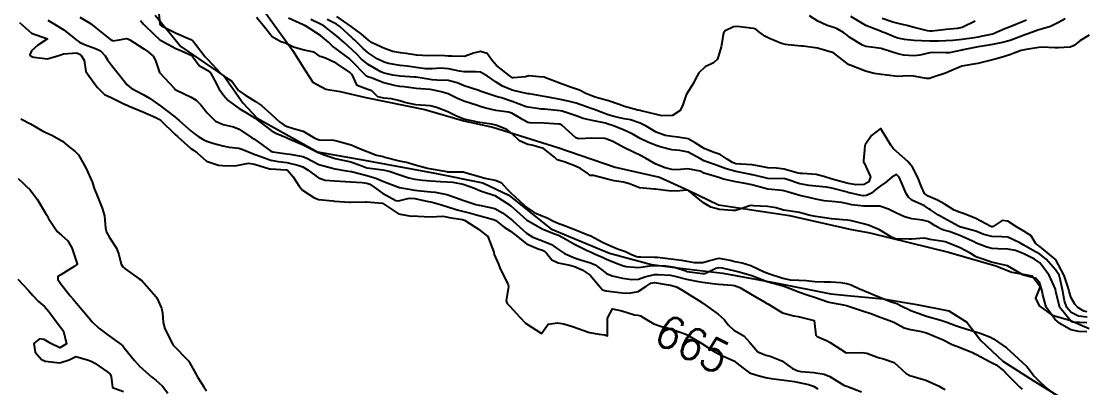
# Model space of a CAD drawing. Header units: metres. Extents: x 292545 to 299085, y 7450245 to 7463078.
# Drawn here: x 295405.2 to 295537.8, y 7462231.4 to 7462277.1 of the extents above; entities that cross this region are included whole.
import ezdxf
from ezdxf.enums import TextEntityAlignment as Align

# ---------------------------------------------------------------- set-up
doc = ezdxf.new("R2010")
doc.units = ezdxf.units.M
for name, color, linetype in [('Cotas', 45, 'Continuous'), ('Curvas de Nivel 1m', 11, 'Continuous'), ('Curvas de Nivel 5m', 15, 'Continuous'), ('Hidrografia', 140, 'Continuous')]:
    doc.layers.add(name, color=color, linetype=linetype)
doc.styles.add('Style-STANDARD', font='STANDARD.shx')

msp = doc.modelspace()

# ---------------------------------------------------------------- linework, layer by layer
at = {"layer": 'Curvas de Nivel 1m', "flags": 128}
for points, elevation in [([(295422.36, 7462278.52), (295422.51, 7462276.72), (295422.55, 7462276.65), (295422.74, 7462276.53), (295424.54, 7462275.6), (295426.39, 7462274.81), (295426.52, 7462274.75), (295426.62, 7462274.67), (295426.95, 7462274.24), (295428.18, 7462272.65), (295428.33, 7462272.48), (295428.5, 7462272.33), (295430.08, 7462270.63), (295430.47, 7462270.29), (295431.48, 7462269.63), (295432.23, 7462268.6), (295432.33, 7462268.48), (295432.45, 7462268.38), (295433.13, 7462267.91), (295434.44, 7462267.08), (295435.18, 7462266.57), (295436.42, 7462265.51), (295437.42, 7462264.54), (295438.01, 7462264.14), (295438.4, 7462263.96), (295439.2, 7462263.72), (295440.39, 7462263.38), (295441.86, 7462262.5), (295442.38, 7462262.32), (295444.17, 7462262.25), (295444.38, 7462262.22), (295444.72, 7462262.12), (295446.38, 7462261.67), (295447.63, 7462261.16), (295448.36, 7462260.84), (295449.55, 7462260.4), (295450.21, 7462260.25), (295450.35, 7462260.22), (295450.58, 7462260.16), (295452.35, 7462259.7), (295453.45, 7462259.46), (295454.34, 7462259.2), (295455.9, 7462258.76), (295456.34, 7462258.68), (295458.3, 7462258.34), (295458.33, 7462258.33), (295458.36, 7462258.33), (295460.33, 7462258.3), (295460.47, 7462258.27), (295462.33, 7462257.72), (295463.03, 7462257.54), (295464.32, 7462257.28), (295465.08, 7462256.98), (295465.77, 7462256.21), (295466.3, 7462255.63), (295467.89, 7462254.18), (295468.28, 7462253.86), (295469.19, 7462253.25), (295470.27, 7462252.77), (295470.72, 7462252.6), (295471.61, 7462252.14), (295472.26, 7462251.88), (295472.64, 7462251.74), (295474.25, 7462251.1), (295475.86, 7462250.47), (295476.24, 7462250.32), (295476.7, 7462250.08), (295477.7, 7462249.54), (295478.23, 7462249.28), (295479.56, 7462248.7), (295480.22, 7462248.5), (295480.57, 7462248.39), (295481.24, 7462248.02), (295481.94, 7462247.74), (295482.21, 7462247.72), (295482.5, 7462247.72), (295484.21, 7462247.68), (295484.55, 7462247.65), (295486.21, 7462247.46), (295487.54, 7462247.29), (295488.21, 7462247.16), (295489.14, 7462246.99), (295490.2, 7462246.99), (295490.91, 7462247.21), (295492.21, 7462247.56), (295493.64, 7462247.31), (295494.21, 7462247.14), (295495.1, 7462246.96), (295496.2, 7462246.63), (295497.88, 7462245.83), (295498.19, 7462245.69), (295498.4, 7462245.62), (295500.18, 7462245.06), (295501.12, 7462244.84), (295502.17, 7462244.8), (295503.16, 7462244.75), (295504.17, 7462244.63), (295505.34, 7462244.57), (295506.17, 7462244.58), (295507.4, 7462244.49), (295508.17, 7462244.37), (295508.7, 7462244.23), (295509.85, 7462243.68), (295510.06, 7462243.58), (295510.16, 7462243.54), (295510.37, 7462243.47), (295512.15, 7462242.73), (295513.71, 7462242.09), (295514.15, 7462241.95), (295514.39, 7462241.88), (295514.86, 7462241.63), (295516.13, 7462241.03), (295517.06, 7462240.67), (295518.12, 7462240.32), (295519.88, 7462239.81), (295520.12, 7462239.74), (295520.64, 7462239.56), (295521.71, 7462239.15), (295522.11, 7462239.01), (295522.89, 7462238.75), (295524.1, 7462238.4), (295524.79, 7462238.2), (295526.1, 7462237.7), (295526.47, 7462237.49), (295528.08, 7462236.34), (295529.04, 7462235.46), (295530.05, 7462234.52), (295530.63, 7462234.02), (295531.08, 7462233.43), (295531.48, 7462232.87), (295532.03, 7462232.33), (295532.99, 7462231.41), (295534.01, 7462230.56)], 661), ([(295408.56, 7462277.24), (295408.76, 7462277.09), (295409.17, 7462276.88), (295410.54, 7462276.05), (295412.06, 7462274.84), (295412.52, 7462274.51), (295413.13, 7462274.22), (295414.51, 7462273.71), (295415.12, 7462273.42), (295415.69, 7462272.8), (295415.99, 7462272.29), (295416.49, 7462271.62), (295417.14, 7462270.78), (295418.46, 7462269.17), (295418.95, 7462268.77), (295420.45, 7462267.97), (295421.22, 7462267.52), (295422.35, 7462266.72), (295422.43, 7462266.66), (295422.64, 7462266.51), (295424.41, 7462265.18), (295424.98, 7462264.69), (295426.39, 7462263.41), (295426.8, 7462263.08), (295427.4, 7462262.66), (295428.02, 7462262.29), (295428.38, 7462262.12), (295429.14, 7462261.87), (295430.37, 7462261.55), (295431.17, 7462261.41), (295432.37, 7462261.26), (295432.88, 7462261.11), (295434.08, 7462260.58), (295434.36, 7462260.48), (295434.51, 7462260.43), (295436.35, 7462259.77), (295437.28, 7462259.62), (295438.35, 7462259.47), (295439.72, 7462259.14), (295440.34, 7462258.92), (295441, 7462258.5), (295442.32, 7462257.57), (295443.13, 7462257.29), (295444.32, 7462257.18), (295445.66, 7462257.1), (295446.32, 7462257.07), (295447.75, 7462256.99), (295448.32, 7462256.9), (295448.68, 7462256.78), (295449.22, 7462256.41), (295450.3, 7462255.64), (295451.93, 7462254.73), (295452.29, 7462254.68), (295453.62, 7462255.03), (295454.29, 7462255), (295455.99, 7462254.62), (295456.29, 7462254.55), (295457.21, 7462254.31), (295458.28, 7462253.98), (295459.57, 7462253.58), (295460.27, 7462253.4), (295461.43, 7462253.1), (295462.27, 7462252.88), (295464.13, 7462252.37), (295464.26, 7462252.33), (295464.33, 7462252.29), (295464.4, 7462252.23), (295465.44, 7462251.39), (295466.25, 7462250.91), (295467.15, 7462250.19), (295468.22, 7462249.33), (295469.69, 7462248.7), (295470.22, 7462248.53), (295470.47, 7462248.41), (295470.73, 7462248.15), (295471.39, 7462247.33), (295472.2, 7462246.96), (295473.63, 7462246.68), (295474.2, 7462246.51), (295475.18, 7462246.1), (295476.18, 7462245.42), (295477.31, 7462244.07), (295477.69, 7462243.6), (295478.16, 7462243.46), (295478.84, 7462243.37), (295480.15, 7462243.2), (295481.02, 7462243.16), (295482.16, 7462243.38), (295483.12, 7462244.01), (295483.74, 7462244.42), (295484.17, 7462244.5), (295485.91, 7462244.23), (295486.17, 7462244.18), (295486.94, 7462243.96), (295487.72, 7462243.51), (295488.16, 7462243.2), (295490.03, 7462242.04), (295490.14, 7462241.97), (295490.21, 7462241.92), (295492.12, 7462240.57), (295492.86, 7462239.89), (295493.41, 7462239.18), (295494.1, 7462238.56), (295495.33, 7462237.86), (295496.08, 7462237.03), (295497.07, 7462235.84), (295498.07, 7462235.43), (295498.59, 7462235.3), (295500.06, 7462234.71), (295501.41, 7462233.79), (295502.04, 7462233.48), (295502.43, 7462233.39), (295504.04, 7462233.26), (295505.36, 7462233.07), (295506.03, 7462232.78), (295507.78, 7462231.71), (295508.02, 7462231.61), (295508.17, 7462231.56), (295510.01, 7462230.85)], 664), ([(295412.56, 7462277.63), (295413.87, 7462276.83), (295414.54, 7462276.27), (295416.39, 7462274.79), (295416.49, 7462274.75), (295416.52, 7462274.74), (295416.66, 7462274.65), (295417.44, 7462274.78), (295418.36, 7462274.94), (295418.52, 7462274.9), (295418.78, 7462274.77), (295420.51, 7462273.66), (295421.05, 7462273.28), (295421.69, 7462272.73), (295421.99, 7462272.22), (295422.48, 7462270.72), (295424.33, 7462268.7), (295424.45, 7462268.6), (295424.69, 7462268.46), (295426.44, 7462267.64), (295427.03, 7462267.26), (295427.64, 7462266.66), (295428.42, 7462265.69), (295429.47, 7462264.64), (295430.4, 7462264.23), (295431.71, 7462263.93), (295432.39, 7462263.64), (295433.96, 7462262.58), (295434.24, 7462262.44), (295434.38, 7462262.36), (295435.23, 7462261.72), (295436.37, 7462260.9), (295436.62, 7462260.81), (295438.36, 7462260.57), (295438.73, 7462260.53), (295440.36, 7462260.23), (295440.85, 7462260.01), (295442.34, 7462259.21), (295444.05, 7462258.75), (295444.34, 7462258.7), (295445.8, 7462258.45), (295446.33, 7462258.37), (295446.43, 7462258.34), (295448.33, 7462257.85), (295449.44, 7462257.52), (295450.32, 7462257.13), (295452.29, 7462256.4), (295452.31, 7462256.38), (295452.38, 7462256.37), (295454.31, 7462256.04), (295454.66, 7462255.99), (295456.31, 7462255.83), (295456.85, 7462255.77), (295458.3, 7462255.47), (295459.5, 7462255.08), (295460.29, 7462254.79), (295461.9, 7462254.25), (295462.28, 7462254.16), (295462.39, 7462254.14), (295464.28, 7462253.74), (295465.26, 7462253.2), (295466.27, 7462252.42), (295466.52, 7462252.2), (295468.24, 7462250.66), (295469.03, 7462250.17), (295470.23, 7462249.72), (295471.33, 7462249.25), (295472.22, 7462248.61), (295472.96, 7462248.12), (295474.21, 7462247.6), (295474.97, 7462247.33), (295476.2, 7462246.97), (295476.81, 7462246.69), (295477.61, 7462246.07), (295478.19, 7462245.62), (295478.9, 7462245.34), (295480.18, 7462245.04), (295481.35, 7462244.86), (295482.18, 7462244.93), (295482.98, 7462245.2), (295484.19, 7462245.51), (295484.65, 7462245.52), (295486.18, 7462245.4), (295486.88, 7462245.26), (295488.18, 7462244.9), (295489.44, 7462244.67), (295490.17, 7462244.55), (295491.75, 7462244.33), (295492.17, 7462244.31), (295493.87, 7462244.18), (295494.17, 7462244.11), (295494.81, 7462243.86), (295496.16, 7462243.07), (295497.94, 7462242.04), (295498.14, 7462241.92), (295498.2, 7462241.89), (295498.31, 7462241.83), (295500.13, 7462240.74), (295501.56, 7462240.35), (295502.12, 7462240.26), (295504.11, 7462239.76), (295504.29, 7462237.95), (295504.49, 7462237.75), (295505.62, 7462237.27), (295506.09, 7462237), (295508.07, 7462235.71), (295510.07, 7462235.79), (295510.65, 7462235.67), (295512.07, 7462235.16), (295512.75, 7462234.96), (295514.06, 7462234.52), (295515.04, 7462233.63), (295515.58, 7462233.16), (295516.04, 7462232.92), (295517.02, 7462232.61), (295518.03, 7462232.32), (295519.66, 7462231.57), (295520.02, 7462231.38), (295520.41, 7462231.17)], 663), ([(295420.12, 7462277.2), (295420.47, 7462276.75), (295420.55, 7462276.67), (295421.77, 7462275.5), (295422.52, 7462274.77), (295422.59, 7462274.72), (295424.51, 7462273.72), (295425.23, 7462273.41), (295426.5, 7462272.81), (295426.63, 7462272.67), (295427.43, 7462271.6), (295428.49, 7462270.94), (295428.82, 7462270.65), (295429.34, 7462269.77), (295429.92, 7462268.64), (295430.45, 7462267.86), (295431.05, 7462267.23), (295431.82, 7462266.61), (295432.43, 7462266.2), (295433.33, 7462265.68), (295434.41, 7462265.01), (295434.99, 7462264.57), (295436.39, 7462263.49), (295436.99, 7462263.15), (295438.38, 7462262.56), (295438.45, 7462262.53), (295440.37, 7462261.68), (295442.02, 7462260.84), (295442.36, 7462260.69), (295442.52, 7462260.64), (295442.9, 7462260.48), (295444.36, 7462259.98), (295444.96, 7462259.85), (295446.35, 7462259.56), (295447.72, 7462259.05), (295448.34, 7462258.83), (295448.69, 7462258.76), (295450.33, 7462258.57), (295451.13, 7462258.38), (295452.33, 7462257.98), (295453.55, 7462257.58), (295454.32, 7462257.39), (295455.25, 7462257.26), (295456.32, 7462257.19), (295457.52, 7462257.11), (295458.32, 7462257.06), (295459.05, 7462257.02), (295460.32, 7462256.78), (295461.74, 7462256.26), (295462.31, 7462256.02), (295462.63, 7462255.92), (295464.3, 7462255.34), (295466.11, 7462254.2), (295466.21, 7462254.13), (295466.28, 7462254.06), (295467.35, 7462253.11), (295468.26, 7462252.3), (295468.43, 7462252.18), (295470.25, 7462251.14), (295471.85, 7462250.52), (295472.24, 7462250.39), (295472.78, 7462250.12), (295474.22, 7462249.29), (295475.81, 7462248.5), (295476.22, 7462248.31), (295476.36, 7462248.23), (295476.7, 7462248.08), (295477.77, 7462247.63), (295478.21, 7462247.41), (295479.31, 7462246.94), (295480.2, 7462246.61), (295480.65, 7462246.48), (295482.2, 7462246.37), (295483.61, 7462246.58), (295484.2, 7462246.63), (295485.6, 7462246.57), (295486.2, 7462246.52), (295486.67, 7462246.43), (295488.08, 7462245.94), (295488.19, 7462245.9), (295488.24, 7462245.89), (295490.19, 7462245.63), (295490.47, 7462245.64), (295491.08, 7462245.91), (295491.82, 7462246.28), (295492.2, 7462246.37), (295492.63, 7462246.32), (295494.19, 7462245.96), (295494.56, 7462245.87), (295496.19, 7462245.41), (295496.88, 7462245.15), (295498.18, 7462244.64), (295499.77, 7462244.21), (295500.17, 7462244.1), (295501.02, 7462243.79), (295502.16, 7462243.32), (295503.33, 7462242.94), (295504.15, 7462242.67), (295505.79, 7462242.09), (295506.15, 7462241.99), (295507.76, 7462241.71), (295508.14, 7462241.64), (295508.24, 7462241.61), (295510.13, 7462240.99), (295511.17, 7462240.62), (295512.12, 7462240.27), (295513.8, 7462239.64), (295514.11, 7462239.5), (295515.33, 7462238.85), (295516.1, 7462238.62), (295517.25, 7462238.45), (295518.1, 7462238.21), (295519.7, 7462237.57), (295520.09, 7462237.38), (295521.31, 7462236.77), (295522.08, 7462236.47), (295523.83, 7462235.76), (295524.06, 7462235.65), (295524.33, 7462235.52), (295526.05, 7462234.62), (295526.78, 7462234.22), (295527.74, 7462233.47), (295527.89, 7462233.32), (295528.04, 7462233.15), (295529.73, 7462231.45), (295530.02, 7462231.2)], 662), ([(295538.1, 7462238.34), (295537.11, 7462238.38), (295536.11, 7462238.6), (295534.72, 7462239.39), (295534.12, 7462239.91), (295533.03, 7462241.41), (295532.61, 7462242.97), (295532.54, 7462243.42), (295532.17, 7462244.56), (295531.76, 7462245), (295530.18, 7462245.41), (295530.1, 7462245.45), (295528.2, 7462246.6), (295526.76, 7462246.93), (295526.21, 7462247.04), (295524.88, 7462247.51), (295524.37, 7462247.67), (295524.22, 7462247.75), (295523.61, 7462248.13), (295522.23, 7462248.88), (295520.41, 7462249.56), (295520.23, 7462249.6), (295518.52, 7462249.87), (295518.24, 7462249.95), (295517.81, 7462250.02), (295516.24, 7462249.92), (295515.95, 7462249.91), (295514.24, 7462249.96), (295513.72, 7462250.17), (295512.25, 7462251.08), (295510.87, 7462251.67), (295510.26, 7462251.84), (295508.75, 7462252.19), (295508.27, 7462252.27), (295507.66, 7462252.33), (295506.27, 7462252.45), (295505.44, 7462252.57), (295504.27, 7462252.74), (295503.43, 7462252.92), (295502.28, 7462253.25), (295500.59, 7462253.48), (295500.28, 7462253.53), (295499.36, 7462253.81), (295498.28, 7462254), (295496.53, 7462254.09), (295496.29, 7462254.11), (295496.05, 7462254.09), (295495.45, 7462253.86), (295494.58, 7462253.56), (295494.28, 7462253.5), (295493.88, 7462253.48), (295492.28, 7462253.61), (295491.23, 7462253.91), (295490.29, 7462254.45), (295488.45, 7462255.94), (295488.3, 7462256.01), (295488.23, 7462256.01), (295487.35, 7462255.95), (295486.3, 7462255.9), (295485.57, 7462255.98), (295484.31, 7462256.13), (295484.16, 7462256.14), (295482.32, 7462256.33), (295481.09, 7462256.8), (295480.32, 7462257.01), (295479.17, 7462257.2), (295478.33, 7462257.4), (295476.57, 7462257.84), (295476.33, 7462257.85), (295476.11, 7462257.86), (295475.86, 7462258.09), (295474.97, 7462258.73), (295474.34, 7462259), (295472.92, 7462259.56), (295472.35, 7462259.71), (295472.04, 7462259.82), (295471.71, 7462260.14), (295470.37, 7462261.21), (295468.91, 7462261.64), (295468.38, 7462261.74), (295467.37, 7462262.19), (295466.39, 7462263.08), (295465.79, 7462263.6), (295464.4, 7462264.14), (295463.86, 7462264.24), (295462.41, 7462264.45), (295462.17, 7462264.49), (295460.41, 7462264.88), (295459.41, 7462265.29), (295458.43, 7462265.78), (295457.15, 7462266.31), (295456.43, 7462266.52), (295456.21, 7462266.55), (295454.44, 7462266.68), (295453.05, 7462266.97), (295452.44, 7462267.15), (295451.4, 7462267.42), (295450.44, 7462267.51), (295449.71, 7462267.66), (295448.97, 7462268.4), (295448.45, 7462268.59), (295447.13, 7462269.1), (295446.49, 7462270.44), (295446.47, 7462270.47), (295446.18, 7462270.74), (295444.49, 7462271.88), (295443.16, 7462272.48), (295442.66, 7462272.64), (295442.51, 7462272.71), (295441.78, 7462273.23), (295440.51, 7462273.51), (295439.17, 7462273.87), (295438.52, 7462274.2), (295438.31, 7462274.32), (295437.62, 7462274.54), (295436.53, 7462275.15), (295435.39, 7462276.57), (295434.56, 7462277.56)], 661), ([(295538.11, 7462239.47), (295536.29, 7462239.55), (295536.12, 7462239.62), (295534.71, 7462241.39), (295534.23, 7462243.33), (295534.22, 7462243.4), (295534.17, 7462243.67), (295533.4, 7462245.41), (295532.21, 7462246.97), (295531.56, 7462247.43), (295530.65, 7462247.88), (295530.22, 7462248.08), (295529.19, 7462248.49), (295528.23, 7462248.68), (295526.99, 7462248.72), (295526.23, 7462248.76), (295525.63, 7462248.9), (295524.23, 7462249.46), (295524.11, 7462249.52), (295522.24, 7462250.36), (295520.93, 7462250.87), (295520.25, 7462251.05), (295519.86, 7462251.18), (295519.19, 7462251.58), (295518.62, 7462251.94), (295518.27, 7462252.1), (295517.59, 7462252.28), (295516.27, 7462252.45), (295515.34, 7462252.69), (295514.28, 7462253.18), (295513.36, 7462253.65), (295512.29, 7462254.01), (295511.94, 7462254.01), (295510.29, 7462254.01), (295508.79, 7462254.21), (295508.29, 7462254.33), (295507.51, 7462254.5), (295506.29, 7462254.61), (295505.34, 7462254.69), (295504.29, 7462254.89), (295503.59, 7462255.05), (295502.3, 7462255.37), (295500.9, 7462255.79), (295500.31, 7462255.96), (295500.12, 7462255.98), (295498.31, 7462256.17), (295497.88, 7462256.26), (295496.32, 7462256.68), (295495.28, 7462256.9), (295494.32, 7462257.05), (295492.81, 7462257.41), (295492.33, 7462257.56), (295491.23, 7462257.91), (295490.51, 7462258.09), (295490.34, 7462258.16), (295489.87, 7462258.39), (295488.34, 7462258.69), (295486.96, 7462258.58), (295486.34, 7462258.59), (295485.52, 7462258.8), (295484.35, 7462259.27), (295483.06, 7462260), (295482.36, 7462260.38), (295481.65, 7462260.73), (295480.37, 7462261.36), (295479.09, 7462262.05), (295478.39, 7462262.36), (295477.99, 7462262.46), (295476.39, 7462262.53), (295474.74, 7462262.45), (295474.39, 7462262.57), (295472.62, 7462264.13), (295472.4, 7462264.24), (295472.28, 7462264.26), (295470.41, 7462264.38), (295468.64, 7462264.42), (295468.41, 7462264.47), (295467.75, 7462264.84), (295466.42, 7462265.62), (295465.97, 7462265.76), (295464.42, 7462265.95), (295463.18, 7462266.24), (295462.44, 7462266.47), (295462.11, 7462266.58), (295460.44, 7462267.11), (295459.63, 7462267.46), (295458.45, 7462268.04), (295457.61, 7462268.31), (295456.46, 7462268.54), (295456.21, 7462268.57), (295454.46, 7462268.73), (295452.99, 7462268.9), (295452.46, 7462268.96), (295451.77, 7462269.07), (295450.46, 7462269.41), (295448.85, 7462270.02), (295448.47, 7462270.15), (295448.29, 7462270.23), (295448.11, 7462270.42), (295446.5, 7462272.08), (295446.11, 7462272.44), (295444.51, 7462273.66), (295444.05, 7462273.99), (295443.55, 7462274.47), (295442.54, 7462275.34), (295440.68, 7462276.51), (295440.6, 7462276.55), (295440.55, 7462276.58), (295440.39, 7462276.67), (295438.56, 7462277.5)], 662), ([(295538.12, 7462240.16), (295537.06, 7462240.3), (295536.13, 7462240.75), (295535.59, 7462241.39), (295535.32, 7462242.22), (295535.08, 7462243.39), (295534.82, 7462244.75), (295534.62, 7462245.4), (295534.19, 7462246.1), (295533.01, 7462247.41), (295532.22, 7462248.03), (295531.33, 7462248.54), (295530.23, 7462249.17), (295529.74, 7462249.45), (295528.24, 7462250.16), (295527.51, 7462250.21), (295526.24, 7462250.23), (295525.25, 7462250.51), (295524.25, 7462250.91), (295522.37, 7462251.42), (295522.25, 7462251.46), (295522.08, 7462251.54), (295520.27, 7462252.52), (295519.61, 7462252.9), (295518.6, 7462253.59), (295518.41, 7462253.71), (295518.28, 7462253.79), (295517.84, 7462254.05), (295516.29, 7462254.79), (295515.84, 7462255.16), (295515.57, 7462255.62), (295514.98, 7462256.97), (295514.69, 7462257.63), (295514.34, 7462258), (295513.77, 7462257.64), (295513.01, 7462256.97), (295512.32, 7462256.51), (295511.84, 7462256.13), (295511.24, 7462255.67), (295510.63, 7462255.35), (295510.3, 7462255.3), (295509.97, 7462255.36), (295508.51, 7462255.71), (295508.3, 7462255.75), (295508.25, 7462255.77), (295506.31, 7462256.27), (295505.64, 7462256.41), (295504.31, 7462256.54), (295503.49, 7462256.59), (295502.32, 7462256.82), (295500.75, 7462257.37), (295500.33, 7462257.46), (295498.7, 7462257.44), (295498.33, 7462257.48), (295496.77, 7462257.84), (295496.42, 7462257.93), (295496.33, 7462257.95), (295496.22, 7462257.97), (295494.34, 7462258.37), (295493.14, 7462258.69), (295492.34, 7462258.99), (295491.68, 7462259.23), (295490.35, 7462259.69), (295489.91, 7462259.92), (295488.37, 7462260.76), (295487.36, 7462260.96), (295486.37, 7462261.07), (295484.91, 7462261.45), (295484.38, 7462261.61), (295483.35, 7462262), (295482.39, 7462262.49), (295481.41, 7462263.04), (295480.4, 7462263.52), (295479.07, 7462264.05), (295478.41, 7462264.28), (295478.1, 7462264.37), (295476.41, 7462264.72), (295475.29, 7462264.98), (295474.41, 7462265.28), (295472.68, 7462265.87), (295472.42, 7462265.92), (295470.46, 7462266.12), (295470.42, 7462266.12), (295470.39, 7462266.12), (295470.11, 7462266.15), (295468.43, 7462266.37), (295468.17, 7462266.44), (295466.44, 7462267.09), (295465.12, 7462267.54), (295464.45, 7462267.73), (295462.83, 7462268.25), (295462.45, 7462268.38), (295462.27, 7462268.44), (295460.46, 7462269.04), (295459.59, 7462269.41), (295458.47, 7462269.72), (295457.05, 7462269.73), (295456.47, 7462269.78), (295454.74, 7462270.07), (295454.47, 7462270.11), (295454.25, 7462270.12), (295452.47, 7462270.25), (295451.56, 7462270.38), (295450.48, 7462270.63), (295450.09, 7462270.78), (295448.49, 7462271.7), (295447.64, 7462272.42), (295447.08, 7462273), (295446.51, 7462273.53), (295445.49, 7462274.45), (295444.54, 7462275.3), (295443.01, 7462276.48), (295442.72, 7462276.65), (295442.56, 7462276.72), (295441.36, 7462277.3)], 663), ([(295538.13, 7462240.85), (295537.7, 7462240.93), (295536.97, 7462241.37), (295536.59, 7462241.82), (295536.15, 7462242.58), (295535.87, 7462243.38), (295535.79, 7462243.76), (295535.27, 7462245.39), (295534.21, 7462247.32), (295534.14, 7462247.4), (295532.23, 7462248.99), (295531.97, 7462249.16), (295531.69, 7462249.43), (295531.14, 7462250.34), (295530.25, 7462250.9), (295529.32, 7462251.46), (295528.26, 7462252.17), (295527.53, 7462252.22), (295526.4, 7462251.49), (295526.3, 7462251.44), (295526.25, 7462251.44), (295526.22, 7462251.45), (295526.14, 7462251.49), (295524.27, 7462252.5), (295522.71, 7462253.1), (295522.28, 7462253.24), (295521.57, 7462253.55), (295520.29, 7462254.3), (295519.48, 7462254.76), (295518.3, 7462255.26), (295517.86, 7462255.59), (295517.46, 7462256.45), (295517.02, 7462257.6), (295516.35, 7462258.89), (295515.78, 7462259.62), (295514.36, 7462260.83), (295513.94, 7462261.21), (295513.66, 7462261.64), (295512.49, 7462263.57), (295512.44, 7462263.66), (295512.43, 7462263.69), (295512.4, 7462263.7), (295512.37, 7462263.69), (295512.33, 7462263.66), (295511.23, 7462262.83), (295510.44, 7462261.68), (295510.43, 7462261.63), (295510.37, 7462261.05), (295510.23, 7462259.68), (295510.25, 7462259.58), (295510.35, 7462259.43), (295511.1, 7462257.67), (295510.92, 7462257.08), (295510.32, 7462256.75), (295509.34, 7462256.67), (295508.32, 7462256.84), (295506.78, 7462257.28), (295506.33, 7462257.41), (295505.29, 7462257.74), (295504.34, 7462258), (295502.66, 7462258.1), (295502.34, 7462258.1), (295501.95, 7462258.17), (295500.34, 7462258.65), (295499.38, 7462258.77), (295498.34, 7462258.81), (295497.48, 7462258.97), (295496.35, 7462259.18), (295494.96, 7462259.25), (295494.35, 7462259.33), (295493.93, 7462259.46), (295493.24, 7462259.88), (295492.36, 7462260.46), (295491.49, 7462260.78), (295490.37, 7462261.21), (295489.25, 7462261.93), (295488.39, 7462262.41), (295487.08, 7462262.65), (295486.39, 7462262.7), (295485.52, 7462262.85), (295484.4, 7462263.28), (295483.14, 7462264), (295482.41, 7462264.4), (295481.18, 7462264.8), (295480.41, 7462264.94), (295479.3, 7462265.16), (295478.42, 7462265.43), (295476.65, 7462266.08), (295476.42, 7462266.17), (295476.28, 7462266.23), (295474.43, 7462266.89), (295473.41, 7462267.14), (295472.44, 7462267.33), (295470.95, 7462267.64), (295470.45, 7462267.73), (295468.59, 7462268.04), (295468.45, 7462268.06), (295467.66, 7462268.19), (295466.46, 7462268.49), (295465.26, 7462269.01), (295464.47, 7462269.48), (295463.36, 7462270.24), (295462.48, 7462270.74), (295461.94, 7462270.79), (295460.48, 7462270.77), (295459.89, 7462270.87), (295458.49, 7462271.18), (295457.55, 7462271.25), (295456.49, 7462271.17), (295455.65, 7462271.17), (295454.49, 7462271.32), (295453.37, 7462271.48), (295452.49, 7462271.59), (295451.04, 7462271.84), (295450.5, 7462272), (295449.63, 7462272.4), (295448.51, 7462273.14), (295447.84, 7462273.74), (295447.14, 7462274.43), (295446.81, 7462274.72), (295446.53, 7462274.98), (295444.94, 7462276.46), (295444.56, 7462276.73), (295443.4, 7462277.31)], 664), ([(295535.38, 7462277.39), (295534.56, 7462276.94), (295533.54, 7462276.43), (295532.55, 7462276.14), (295531.98, 7462275.99), (295530.54, 7462275.46), (295530.5, 7462275.44), (295528.54, 7462274.68), (295527.58, 7462274.43), (295526.53, 7462274.24), (295525.89, 7462274.13), (295524.53, 7462273.89), (295522.66, 7462273.54), (295522.55, 7462273.51), (295522.52, 7462273.5), (295520.91, 7462273.17), (295520.52, 7462273.14), (295518.89, 7462273.21), (295518.52, 7462273.18), (295517.25, 7462272.87), (295516.51, 7462272.8), (295515.25, 7462272.88), (295514.51, 7462273.02), (295512.57, 7462273.66), (295512.54, 7462273.67), (295512.5, 7462273.69), (295510.53, 7462273.95), (295510.11, 7462274.1), (295508.54, 7462275.08), (295508.19, 7462275.35), (295507.74, 7462275.71), (295506.98, 7462276.16), (295506.55, 7462276.32), (295505.71, 7462276.58), (295504.56, 7462277.09), (295503.52, 7462277.76)], 666), ([(295530.56, 7462277.25), (295530.16, 7462277.05), (295528.55, 7462276.39), (295527.87, 7462276.16), (295526.54, 7462275.58), (295526.48, 7462275.55), (295526.32, 7462275.49), (295524.86, 7462275.19), (295524.54, 7462275.13), (295524.06, 7462275.04), (295522.54, 7462274.82), (295521.39, 7462274.7), (295520.53, 7462274.64), (295519.57, 7462274.61), (295518.53, 7462274.63), (295517.47, 7462274.66), (295516.53, 7462274.68), (295515.34, 7462274.82), (295514.54, 7462275.01), (295514.07, 7462275.17), (295512.89, 7462275.65), (295512.63, 7462275.75), (295512.54, 7462275.78), (295512.36, 7462275.85), (295510.55, 7462276.56), (295508.65, 7462277.7)], 667), ([(295524.15, 7462277.11), (295522.55, 7462276.34), (295521.92, 7462276.18), (295520.55, 7462276.06), (295518.82, 7462275.86), (295518.55, 7462275.85), (295518.24, 7462275.89), (295516.55, 7462276.32), (295515.63, 7462276.55), (295514.55, 7462276.81), (295513.92, 7462277), (295512.56, 7462277.46)], 668), ([(295405.21, 7462264.93), (295406.4, 7462264.29), (295407.82, 7462263.46), (295408.39, 7462263.17), (295409.06, 7462262.88), (295410.38, 7462262.14), (295411.07, 7462261.56), (295411.96, 7462260.85), (295412.36, 7462260.43), (295413.3, 7462258.83), (295414.07, 7462257.07), (295414.16, 7462256.82), (295414.31, 7462256.34), (295414.73, 7462255.25), (295414.91, 7462254.81), (295415.33, 7462253.76), (295415.6, 7462252.81), (295415.75, 7462251.3), (295415.86, 7462250.8), (295416.23, 7462250.11), (295417.11, 7462248.79), (295417.41, 7462247.99), (295417.69, 7462246.78), (295417.89, 7462246.47), (295418.19, 7462246.2), (295419.96, 7462244.97), (295420.17, 7462244.83), (295420.22, 7462244.79), (295420.26, 7462244.75), (295421.16, 7462243.74), (295422.06, 7462242.73), (295422.14, 7462242.61), (295422.73, 7462241.32), (295422.84, 7462240.72), (295422.92, 7462239.52), (295423.14, 7462238.71), (295424.08, 7462236.87), (295424.19, 7462236.7), (295426.05, 7462234.78), (295426.12, 7462234.68), (295426.2, 7462234.53), (295427.24, 7462232.67), (295428.01, 7462231.47), (295428.35, 7462231)], 666), ([(295404.87, 7462257.48), (295405.45, 7462256.92), (295405.9, 7462256.5), (295406.3, 7462256.11), (295407.21, 7462254.9), (295408.27, 7462253.16), (295408.42, 7462252.89), (295408.64, 7462252.51), (295409.73, 7462250.88), (295410.24, 7462250.4), (295411.06, 7462249.69), (295411.54, 7462248.85), (295412.19, 7462246.94), (295412.23, 7462246.84), (295412.24, 7462246.79), (295412.19, 7462246.73), (295411.82, 7462246.48), (295410.18, 7462245.48), (295409.8, 7462245.25), (295409.8, 7462244.87), (295410.17, 7462244.35), (295411.32, 7462242.85), (295411.7, 7462242.41), (295412.13, 7462241.94), (295413.05, 7462240.83), (295414.11, 7462239.57), (295414.9, 7462238.81), (295416.09, 7462237.92), (295417.68, 7462236.78), (295417.89, 7462236.59), (295418.07, 7462236.37), (295419.35, 7462234.76), (295420.04, 7462234.03), (295421.49, 7462232.74), (295422.02, 7462232.3), (295422.85, 7462231.56), (295423.52, 7462230.71)], 667), ([(295404.82, 7462244.93), (295406.15, 7462243.52), (295406.67, 7462242.9), (295407.38, 7462242.14), (295408.13, 7462241.49), (295408.69, 7462240.88), (295410.1, 7462238.98), (295410.15, 7462238.92), (295410.19, 7462238.87), (295410.51, 7462238.45), (295410.88, 7462236.86), (295410.07, 7462236.34), (295408.94, 7462236.88), (295408.08, 7462237.4), (295407.51, 7462237.47), (295406.8, 7462236.91), (295406.97, 7462235.81), (295407.78, 7462234.89), (295407.97, 7462234.81), (295408.05, 7462234.78), (295408.24, 7462234.7), (295410.05, 7462234.47), (295411.21, 7462234.85), (295412.06, 7462235.29), (295413.63, 7462234.82), (295414.05, 7462234.63), (295414.43, 7462234.44), (295416.04, 7462233.31), (295416.31, 7462233.07), (295416.45, 7462232.79), (295416.63, 7462231.41), (295418, 7462230.92)], 668)]:
    msp.add_lwpolyline(points, dxfattribs=dict(at, elevation=elevation))
at = {"layer": 'Curvas de Nivel 5m', "elevation": 665, "flags": 128}
for points in [[(295405.03, 7462276.93), (295406.53, 7462275.6), (295408.52, 7462274.89), (295407.29, 7462274.13), (295406.51, 7462273.42), (295406.31, 7462272.91), (295406.38, 7462272.79), (295406.5, 7462272.72), (295406.79, 7462272.62), (295408.5, 7462272.43), (295410.05, 7462272.87), (295410.5, 7462273.03), (295412.19, 7462273.16), (295412.5, 7462273), (295412.71, 7462272.84), (295413.08, 7462272.25), (295413.31, 7462270.83), (295414.46, 7462269.21), (295414.75, 7462268.82), (295415.63, 7462267.98), (295416.44, 7462267.59), (295418.11, 7462266.77), (295418.43, 7462266.61), (295418.68, 7462266.52), (295420.42, 7462265.81), (295422.04, 7462265.09), (295422.41, 7462264.89), (295422.63, 7462264.72), (295424.39, 7462263.02), (295424.73, 7462262.7), (295426.37, 7462261.24), (295426.7, 7462261.01), (295427.18, 7462260.67), (295428.35, 7462259.63), (295429.84, 7462259.14), (295430.34, 7462259.09), (295431.88, 7462259.07), (295432.34, 7462259.15), (295433.56, 7462259.38), (295434.34, 7462259.26), (295436.21, 7462258.69), (295436.33, 7462258.67), (295438.28, 7462258.58), (295438.33, 7462258.57), (295438.43, 7462258.53), (295439.14, 7462257.7), (295439.91, 7462256.51), (295440.31, 7462256.02), (295441.7, 7462255.09), (295442.29, 7462254.88), (295444.07, 7462254.68), (295444.29, 7462254.67), (295446.18, 7462254.54), (295446.28, 7462254.54), (295448.15, 7462254.56), (295448.28, 7462254.56), (295450.28, 7462254.39), (295452.27, 7462253.09), (295453.85, 7462252.77), (295454.27, 7462252.81), (295454.69, 7462252.77), (295456.27, 7462252.7), (295457.8, 7462252.78), (295458.27, 7462252.69), (295458.59, 7462252.62), (295460.26, 7462252.35), (295460.52, 7462252.27), (295462.25, 7462251.17), (295463.43, 7462250.24), (295464.15, 7462248.3), (295464.15, 7462248.23), (295464.21, 7462248.01), (295464.76, 7462246.78), (295464.95, 7462246.22), (295465.78, 7462244.6), (295465.96, 7462244.2), (295465.97, 7462244.01), (295465.71, 7462242.21), (295465.82, 7462241.88), (295466.14, 7462241.57), (295467.42, 7462240.19), (295468.11, 7462239.44), (295470.09, 7462238.16), (295470.95, 7462239.31), (295472.11, 7462239.47), (295472.88, 7462239.36), (295474.11, 7462238.99), (295475.83, 7462238.36), (295476.1, 7462238.28), (295477.31, 7462238.07), (295477.99, 7462237.96), (295478.09, 7462237.92), (295478.31, 7462237.84), (295478.35, 7462238.06), (295478.33, 7462239.84), (295478.34, 7462240.06), (295478.95, 7462241.23), (295480.13, 7462240.97), (295481.69, 7462240.46), (295482.13, 7462240.41), (295482.45, 7462240.34), (295482.97, 7462240.01), (295484.11, 7462239.34), (295485.06, 7462239.03), (295486.1, 7462238.77), (295486.7, 7462238.57), (295488.09, 7462238.06), (295488.35, 7462237.94), (295490.08, 7462236.91), (295491.62, 7462235.9), (295492.07, 7462235.63), (295492.51, 7462235.45), (295494.06, 7462234.73), (295495.2, 7462233.86), (295496.04, 7462233.24), (295496.95, 7462232.93), (295498.03, 7462232.66), (295498.73, 7462232.52), (295500.03, 7462232.37), (295501.66, 7462232.15), (295502.03, 7462232.08), (295503.37, 7462231.77), (295504.02, 7462231.56), (295504.55, 7462231.22)], [(295538.36, 7462275.35), (295537.23, 7462274.67), (295536.52, 7462274.07), (295536.02, 7462273.88), (295534.52, 7462273.79), (295534.14, 7462273.79), (295532.53, 7462273.86), (295532.12, 7462273.83), (295530.52, 7462273.58), (295529.92, 7462273.45), (295528.92, 7462273.06), (295528.51, 7462272.91), (295527.43, 7462272.56), (295526.51, 7462272.32), (295525.84, 7462272.16), (295524.5, 7462271.84), (295524.23, 7462271.78), (295522.75, 7462271.54), (295522.49, 7462271.48), (295521.14, 7462270.9), (295520.48, 7462270.63), (295519.06, 7462270.16), (295518.48, 7462269.97), (295518.11, 7462269.96), (295516.48, 7462270.26), (295515.8, 7462270.29), (295514.48, 7462270.19), (295513.19, 7462270.36), (295512.48, 7462270.46), (295511.57, 7462270.59), (295510.49, 7462270.89), (295508.59, 7462271.61), (295508.49, 7462271.63), (295508.44, 7462271.65), (295508.39, 7462271.7), (295506.51, 7462273.14), (295504.52, 7462273.75), (295502.72, 7462273.98), (295502.53, 7462274), (295500.87, 7462274.14), (295500.53, 7462274.18), (295500.01, 7462274.32), (295498.53, 7462274.93), (295497.95, 7462275.24), (295497.17, 7462275.84), (295496.81, 7462276.11), (295496.55, 7462276.18), (295496.18, 7462276.22), (295494.55, 7462276.43), (295494.03, 7462276.39), (295492.98, 7462275.89), (295492.8, 7462275.62), (295492.52, 7462273.89), (295492.05, 7462272.35), (295491.55, 7462271.9), (295490.49, 7462271.4), (295489.73, 7462270.68), (295489.32, 7462269.93), (295489.04, 7462269.36), (295488.46, 7462268.47), (295488.15, 7462267.94), (295487.72, 7462266.67), (295487.38, 7462265.96), (295486.42, 7462265.33), (295485.09, 7462265.31), (295484.42, 7462265.45), (295482.51, 7462265.92), (295482.42, 7462265.96), (295482.39, 7462265.98), (295482.13, 7462266.01), (295480.43, 7462266.48), (295479.77, 7462266.71), (295478.44, 7462267.16), (295476.93, 7462267.59), (295476.45, 7462267.75), (295475.61, 7462268.09), (295474.85, 7462268.5), (295474.46, 7462268.64), (295473.71, 7462268.86), (295472.47, 7462269.34), (295470.52, 7462270.1), (295470.47, 7462270.12), (295470.45, 7462270.13), (295469.83, 7462270.16), (295468.47, 7462270.27), (295468.4, 7462270.25), (295468.09, 7462270.18), (295466.63, 7462270.04), (295466.47, 7462270.06), (295466.37, 7462270.1), (295466.22, 7462270.2), (295464.49, 7462271.57), (295463.92, 7462272.24), (295463.34, 7462273.07), (295462.51, 7462273.34), (295461.64, 7462273.13), (295460.51, 7462272.72), (295458.94, 7462272.73), (295458.51, 7462272.75), (295458.05, 7462272.77), (295456.51, 7462272.82), (295456.03, 7462272.8), (295454.51, 7462272.85), (295453.22, 7462273.07), (295452.51, 7462273.18), (295451.55, 7462273.34), (295450.52, 7462273.69), (295449, 7462274.41), (295448.53, 7462274.75), (295447.63, 7462275.52), (295446.54, 7462276.32), (295446.36, 7462276.44), (295444.57, 7462277.68)]]:
    msp.add_lwpolyline(points, dxfattribs=at)
at = {"layer": 'Hidrografia'}
msp.add_lwpolyline([(295434.27, 7462280.13), (295439.06, 7462273.51), (295440.67, 7462270.92), (295441.61, 7462269.52), (295443.22, 7462268.63), (295444.99, 7462268.32), (295448.21, 7462267.59), (295455.55, 7462266.08), (295460.44, 7462264.67), (295464.02, 7462263.9), (295472.15, 7462261.34), (295479.27, 7462258.9), (295484.83, 7462257.65), (295488.47, 7462255.99), (295492.16, 7462254.18), (295501.01, 7462252.87), (295508.54, 7462251.16), (295511.04, 7462250.69), (295520.86, 7462248.3), (295526.74, 7462246.59), (295528.72, 7462245.8), (295531.28, 7462245.32), (295532.26, 7462244.02), (295531.69, 7462242.57), (295532.16, 7462241.58), (295533.77, 7462240.44), (295535.95, 7462239.82), (295538.4, 7462238.78)], dxfattribs=at)
at = {"layer": 'Hidrografia', "elevation": 682.88}
msp.add_lwpolyline([(295421.93, 7462277.86), (295425.14, 7462273.95), (295430.53, 7462270.25), (295432.85, 7462266.93), (295434.67, 7462264.99), (295442.19, 7462260.79), (295448.04, 7462259.77), (295456.82, 7462258.14), (295462.78, 7462256.95), (295466.04, 7462255.39), (295471.26, 7462251.18), (295478.59, 7462248.17), (295483.8, 7462246.73), (295487.06, 7462246.35), (295492.73, 7462245.65), (295499.26, 7462244.46), (295506.16, 7462243.08), (295508.66, 7462242.83), (295512.68, 7462242.46), (295516.88, 7462241.77), (295520.89, 7462240.95), (295523.11, 7462239.57), (295524.87, 7462237.25), (295527.63, 7462234.68), (295531.4, 7462232.28), (295534.54, 7462230.34)], dxfattribs=at)

# ---------------------------------------------------------------- texts
at = {"layer": 'Cotas', "style": 'Style-STANDARD'}
msp.add_text('665', height=4, rotation=333.0757, dxfattribs=at).set_placement((295488.93, 7462236.85, 665), align=Align.MIDDLE_CENTER)

doc.saveas('drawing.dxf')
